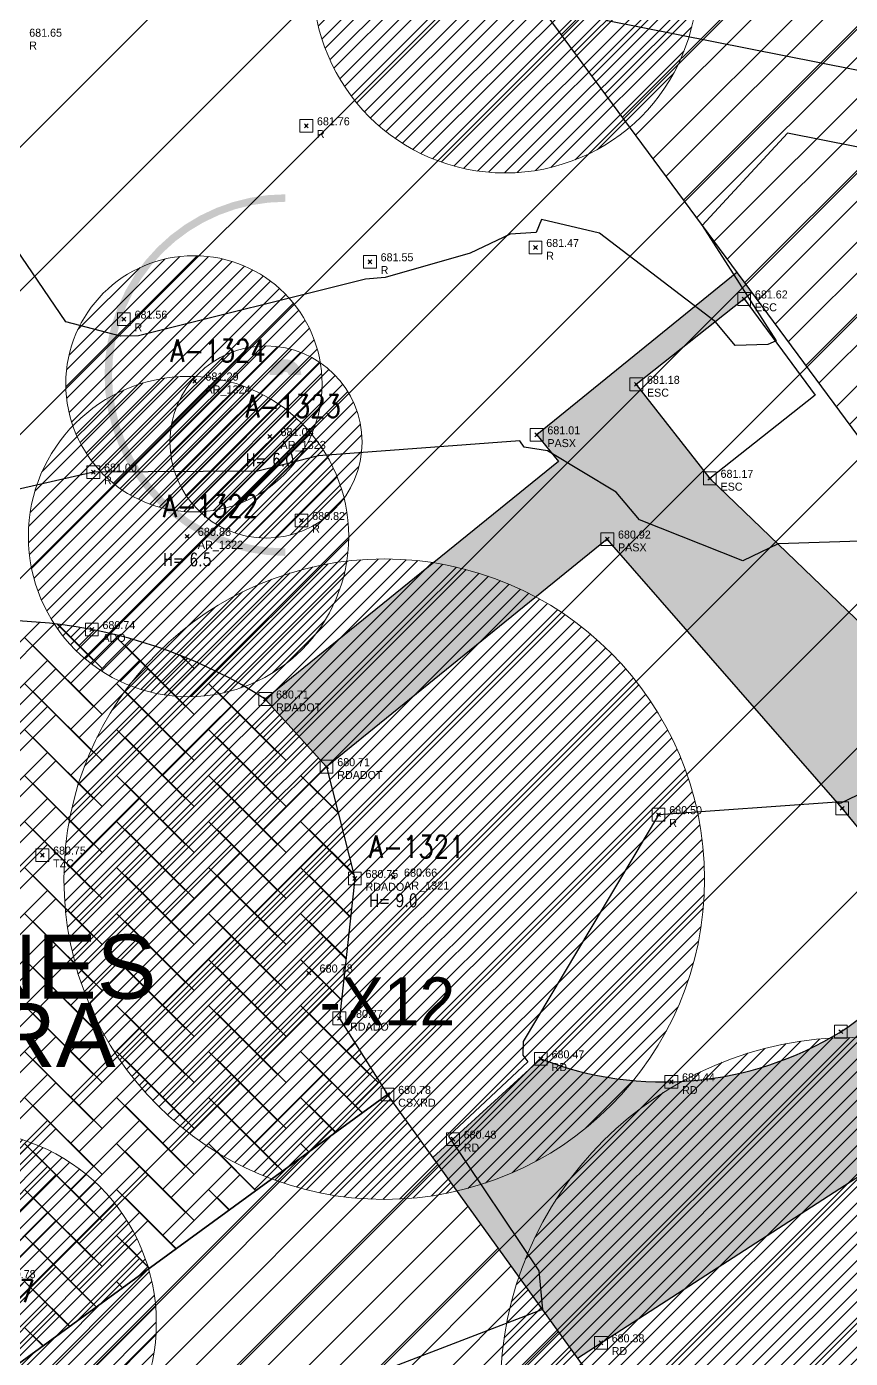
# Model space of a CAD drawing. Extents: x 350769 to 354978, y 6304672 to 6307963.
# Drawn here: x 352309.72 to 352322.57, y 6305904.6 to 6305925.39 of the extents above; entities that cross this region are included whole.
import ezdxf

# ---------------------------------------------------------------- set-up
doc = ezdxf.new("R2010")
doc.units = 0
doc.header["$PDMODE"] = 35
doc.header["$PDSIZE"] = 0.03
doc.linetypes.add('CONTINUOS', pattern=[0])
doc.layers.get('0').update_dxf_attribs({"linetype": 'CONTINUOUS'})
for name, color, linetype in [('03_Pav ext_Vereda HC', 42, 'CONTINUOUS'), ('03_S2_Pav ext_Borde vereda', 7, 'CONTINUOUS'), ('1-ADODRETO', 8, 'CONTINUOUS'), ('1-ARBOL H1', 7, 'CONTINUOUS'), ('1-ARBOL H2', 1, 'CONTINUOUS'), ('1-ARBOL H3', 241, 'CONTINUOUS'), ('1-ARBOL NOMBRE', 3, 'CONTINUOUS'), ('1-ARBOL PTO', 7, 'CONTINUOUS'), ('1-CASA', 2, 'CONTINUOUS'), ('1-RADIER', 251, 'CONTINUOUS'), ('1-TEXTOS', 7, 'CONTINUOUS'), ('2-ACHURADO EDIFICACION', 252, 'CONTINUOUS'), ('2-ACHURADO RADIER', 9, 'CONTINUOUS'), ('C-TINN', 5, 'CONTINUOUS'), ('C-TOPO-MINR', 8, 'CONTINUOUS'), ('Paisajismo', 253, 'CONTINUOUS'), ('V-NODE-TEXT DIC 2012', 31, 'CONTINUOUS')]:
    doc.layers.add(name, color=color, linetype=linetype)
doc.layers.add('0_ASD_TOPOGRAFIA_ELEMENTOS', color=9, linetype='CONTINUOS', lineweight=5, true_color=0xbdbdbd)
doc.styles.add('A', font='arial.ttf', dxfattribs={"height": 2})
doc.styles.add('ROMANS', font='romans.shx', dxfattribs={"width": 0.65})
pattern_1 = [(45, (0, 0), (-0.561266007566822, 0.5612660075668221), [])]
pattern_2 = [(0, (0, 0), (0.15875, 0.3175), [0, -0.3175])]
pattern_3 = [(45, (38000, -3000), (-0.561266007566822, 0.5612660075668221), [])]

# ---------------------------------------------------------------- blocks, each defined once
blk = doc.blocks.new('A$C27410629')
at = {"true_color": 0x136734, "transparency": 33554559}
h = blk.add_hatch(dxfattribs=at)
h.set_pattern_fill('ANSI31', color=116, scale=0.5)
h.set_pattern_definition([(45, (-8759.562515186517, -519.1035735587502), (-1.122532015133644, 1.122532015133644), [])])
h.paths.add_polyline_path([(137.5068959888558, 1252.464406617455, 0.1176268807227723), (109.8147584422568, 1254.193915082658, 0.0669245107500281), (94.44469839795602, 1249.334472017372, 0.3153492887079504), (64.30173641118381, 1196.270282113329, 0.0226826871159959), (65.7292635223912, 1185.310127003227), (112.3603922077091, 1218.953454515778), (153.4782689701005, 1161.962272479494), (172.1053089193083, 1139.480769404351), (187.9579650288579, 1141.807885415954), (193.565073162812, 1120.465553675225), (224.197974734232, 1050.129297271156), (250.6203797236194, 989.4787086543838), (268.1526288855184, 972.7353945672494, 7.2547007156e-06), (291.4898137452492, 983.2987389690225), (238.1945199318034, 1105.633967029937), (205.2934048173047, 1181.112163638985), (177.0531538182076, 1197.651557407602)])
at = {"true_color": 0xf8d731, "transparency": 33554559}
h = blk.add_hatch(dxfattribs=at)
h.set_pattern_fill('ANSI31', color=40, scale=0.5)
h.set_pattern_definition([(45, (-8562.389606185756, -452.7772535526492), (-1.122532015133644, 1.122532015133644), [])])
h.paths.add_polyline_path([(112.3603922079938, 1218.953454516186), (65.72926352267586, 1185.310127003635, 0.0411311629792945), (70.93430501728926, 1165.446933868518, 0.0140346239134982), (80.53034666708209, 1140.452970316797), (85.58360470618118, 1125.976145258928), (117.4026874122528, 1137.08554251631), (153.4782689703861, 1161.962272479902)], flags=17)
blk = doc.blocks.new('1.0 - LO RECABARREN LOTEO PARQUE - VEGETACION EXISTENTE ETAPA MUNICIPAL__2024')
at = {"layer": 'Paisajismo', "ltscale": 0.5, "elevation": -12.05999999999995}
blk.add_lwpolyline([(352313.7563848453, 6305917.189069577, 0.116952, 0.116952, -0.9999999999999999), (352313.7563848453, 6305922.718393502, 0, 0, 0)], format="xyseb", dxfattribs=at)
at = {"layer": 'Paisajismo', "elevation": -12.05999999999995}
blk.add_lwpolyline([(352313.6081481739, 6305919.95373154, 0.197649, 0.197649, -0.9999999999999999), (352313.9046215167, 6305919.95373154, 0, 0, 0)], format="xyseb", dxfattribs=at)
blk = doc.blocks.new('TOPOGRAFIA')
at = {"layer": '0_ASD_TOPOGRAFIA_ELEMENTOS', "true_color": 0xf26507}
h = blk.add_hatch(dxfattribs=at)
h.set_pattern_fill('ANSI31', color=30, scale=0.1)
h.set_pattern_definition([(45, (384014.4117596435, 6301186.357725322), (-0.2245064030267289, 0.2245064030267289), [])])
edge = h.paths.add_edge_path()
edge.add_arc((390317.1859769844, 6302926.109901636), 3, 0, 360)
h = blk.add_hatch(dxfattribs=at)
h.set_pattern_fill('ANSI31', color=30, scale=0.1)
h.set_pattern_definition([(45, (384009.5541062618, 6301180.065427944), (-0.2245064030267289, 0.2245064030267289), [])])
edge = h.paths.add_edge_path()
edge.add_arc((390312.3283236028, 6302919.817604258), 2, 0, 360)
h = blk.add_hatch(dxfattribs=at)
h.set_pattern_fill('ANSI31', color=30, scale=0.1)
h.set_pattern_definition([(45, (384010.6794155777, 6301179.156129504), (-0.2245064030267289, 0.2245064030267289), [])])
edge = h.paths.add_edge_path()
edge.add_arc((390313.4536329186, 6302918.908305817), 1.5, 0, 360)
h = blk.add_hatch(dxfattribs=at)
h.set_pattern_fill('ANSI31', color=30, scale=0.1)
h.set_pattern_definition([(45, (384009.4703037943, 6301177.680282954), (-0.2245064030267289, 0.2245064030267289), [])])
edge = h.paths.add_edge_path()
edge.add_arc((390312.2445211351, 6302917.432459268), 2.5, 0, 360)
h = blk.add_hatch(dxfattribs=at)
h.set_pattern_fill('ANSI31', color=30, scale=0.1)
h.set_pattern_definition([(45, (384012.5251815986, 6301172.330617162), (-0.2245064030267289, 0.2245064030267289), [])])
edge = h.paths.add_edge_path()
edge.add_arc((390315.2993989395, 6302912.082793476), 5, 0, 360)
h = blk.add_hatch(dxfattribs=at)
h.set_pattern_fill('ANSI31', color=30, scale=0.1)
h.set_pattern_definition([(45, (384019.8367965573, 6301164.360329739), (-0.2245064030267289, 0.2245064030267289), [])])
edge = h.paths.add_edge_path()
edge.add_arc((390322.6110138982, 6302904.112506052), 5.5, 0, 360)
h = blk.add_hatch(dxfattribs=at)
h.set_pattern_fill('ANSI31', color=30, scale=0.1)
h.set_pattern_definition([(45, (384005.9674051053, 6301165.403353766), (-0.2245064030267289, 0.2245064030267289), [])])
edge = h.paths.add_edge_path()
edge.add_arc((390308.7416224462, 6302905.15553008), 3, 0, 360)
at = {"layer": '1-ADODRETO', "lineweight": 0, "true_color": 0xbdbdbd}
h = blk.add_hatch(dxfattribs=at)
h.set_pattern_fill('AR-HBONE', color=9, scale=0.005)
h.set_pattern_definition([(45, (38000, -3000), (1e-16, 0.7184204896855323), [1.524, -0.508]), (135, (38000.35921000003, -2999.640789999627), (1e-16, 0.7184204896855323), [1.524, -0.508])])
h.paths.add_polyline_path([(390305.5479999999, 6302923.122), (390306.7120000001, 6302926.731000001), (390312.287, 6302931.529), (390316.83, 6302935.414), (390314.4920000001, 6302938.726), (390311.078, 6302936.277000001), (390310.31, 6302936.241), (390305.1770000001, 6302937.422999999), (390304.021, 6302931.088), (390303.586, 6302930.459), (390300.559, 6302928.546), (390296.564, 6302929.199), (390293.083, 6302926.371), (390291.1770000001, 6302923.966), (390290.524, 6302922.191000001), (390290.787, 6302920.819), (390290.091, 6302918.834), (390287.219, 6302916.195), (390287.1920000001, 6302915.313999999), (390286.2574377295, 6302914.471862656), (390284.959, 6302914.457), (390282.688, 6302912.919), (390280.732, 6302910.861), (390283.526, 6302907.506), (390287.979, 6302909.989), (390294.5900000001, 6302912.863), (390298.669, 6302914.739), (390299.755, 6302912.539), (390298.4860000001, 6302907.539), (390298.903, 6302906.948), (390298.24, 6302905.542), (390294.055, 6302902.687000001), (390288.5070000001, 6302898.905), (390287.968, 6302899.407000001), (390286.9960000001, 6302898.637999999), (390289.274, 6302895.499), (390290.243, 6302896.75), (390289.907, 6302897.204), (390295.281, 6302900.801), (390299.9810000001, 6302904.015), (390300.5629999998, 6302903.982999999, 0.217748086429262), (390301.988, 6302895.913, 0.2961441591026724), (390310.630999931, 6302892.191999988), (390315.229, 6302893.04), (390314.811, 6302895.261), (390310.06, 6302894.301, -0.2524837158510214), (390303.8392773605, 6302897.048070768, -0.2133994241708568), (390302.654, 6302901.876), (390304.6170000008, 6302900.889), (390315.35, 6302908.722), (390314.599, 6302909.909), (390314.8400000001, 6302912.092999999), (390314.399, 6302913.839), (390313.443, 6302914.895, 0.2245347298123768), (390306.8893703938, 6302915.745991698), (390303.36, 6302914.616), (390302.274, 6302916.816000001)])
at = {"layer": '2-ACHURADO EDIFICACION', "lineweight": 0, "true_color": 0xbdbdbd}
h = blk.add_hatch(dxfattribs=at)
h.set_pattern_fill('ANSI31', color=9, scale=0.25)
h.set_pattern_definition(pattern_3)
h.paths.add_polyline_path([(390327.6270000001, 6302951.749), (390327.2994358053, 6302951.517488061), (390319.3550000001, 6302962.757999999), (390318.8266655438, 6302962.361017291), (390313.848, 6302968.987000001), (390308.922, 6302965.432999999), (390311.318, 6302962.155), (390305.083, 6302957.373), (390303.711, 6302959.217), (390298.4, 6302955.382999999), (390293.82, 6302952.065), (390295.735, 6302949.36), (390288.406, 6302944.101), (390293.0570000001, 6302937.645), (390301.664, 6302943.75, 0.455625162279396), (390304.853, 6302944.772000001, 0.2076474804618814), (390304.846128978, 6302946.552609009), (390305.152, 6302946.822000001), (390311.019, 6302951.207), (390315.831, 6302944.557999999), (390325.324, 6302931.036), (390317.821, 6302925.589), (390326.706, 6302913.574, 0.2996396774800834), (390327.8739999999, 6302913.496), (390329.906, 6302915.051, 0.2469041141044179), (390330.1009999998, 6302915.919), (390328.7638008676, 6302917.735068206), (390330.771, 6302919.213), (390332.0220000001, 6302917.514), (390332.542, 6302917.24, 0.1964593871867426), (390333.1906864678, 6302917.423841837), (390334.68, 6302918.512), (390334.783, 6302918.629, 0.3535939934268906), (390334.8263871195, 6302919.675467933), (390331.641, 6302924.087), (390338.743, 6302929.22), (390342.045, 6302931.639), (390340.944, 6302933.087), (390336.263, 6302939.53)])
h = blk.add_hatch(dxfattribs=at)
h.set_pattern_fill('ANSI31', color=9, scale=0.25)
h.set_pattern_definition(pattern_3)
h.paths.add_polyline_path([(390304.6170000001, 6302900.889), (390308.5, 6302895.56), (390312.913, 6302898.737000001), (390319.24, 6302903.322000001), (390315.35, 6302908.722)])
at = {"layer": '2-ACHURADO RADIER', "lineweight": 0, "true_color": 0xbdbdbd}
h = blk.add_hatch(color=9, dxfattribs=at)
h.dxf.hatch_style = 1
h.paths.add_polyline_path([(390320.382, 6302918.341), (390319.233, 6302919.809), (390321.0388334107, 6302921.23759106), (390320.8038313593, 6302921.555379428), (390317.679, 6302919.021), (390318.0167715891, 6302918.604535424), (390313.443, 6302914.895), (390314.399, 6302913.839), (390318.781, 6302917.393), (390322.4479999864, 6302913.189000016), (390323.648, 6302911.731000001, -0.2427869737238228), (390322.4259999999, 6302909.701, -0.2353350999774258), (390317.744, 6302909.277000001), (390316.0599085815, 6302907.736522792), (390318.3151423644, 6302904.60586407), (390325.622, 6302909.329), (390329.4539999999, 6302911.15), (390334.314, 6302914.574), (390332.0219999887, 6302917.514000015), (390330.771, 6302919.213), (390328.7638008676, 6302917.735068206), (390330.1009999998, 6302915.919, -0.2469041141044184), (390329.906, 6302915.051), (390328.6341892309, 6302914.077739298), (390329.119, 6302913.308999999, -0.1958874350961342), (390326.3720000001, 6302912.586), (390324.3919998213, 6302914.481000172)])
at = {"layer": '0_ASD_TOPOGRAFIA_ELEMENTOS', "color": 30, "true_color": 0xf26507}
for centre, radius in [((390317.1859769844, 6302926.109901636), 3), ((390312.3283236028, 6302919.817604258), 2), ((390313.4536329186, 6302918.908305817), 1.5), ((390312.2445211351, 6302917.432459268), 2.5), ((390315.2993989395, 6302912.082793476), 5), ((390322.6110138982, 6302904.112506052, 680), 5.5), ((390308.7416224462, 6302905.15553008), 3)]:
    blk.add_circle(centre, radius, dxfattribs=at)
at = {"layer": '1-ADODRETO', "color": 9, "lineweight": 0, "true_color": 0xbdbdbd, "flags": 128}
blk.add_lwpolyline([(390313.443, 6302914.895, 0.2230857227465791), (390306.93, 6302915.759)], format="xyb", dxfattribs=at)
for points in [[(390313.443, 6302914.895), (390314.399, 6302913.839)], [(390314.399, 6302913.839), (390314.8400000001, 6302912.092999999)], [(390314.8400000001, 6302912.092999999), (390314.599, 6302909.909)], [(390314.599, 6302909.909), (390315.35, 6302908.722)], [(390304.6170000001, 6302900.889), (390315.35, 6302908.722)]]:
    blk.add_lwpolyline(points, dxfattribs=at)
at = {"layer": '1-ARBOL H1', "color": 9, "lineweight": 0, "true_color": 0xbdbdbd}
for p in [(390313.5120000001, 6302918.994), (390312.222, 6302917.435), (390315.44, 6302912.114)]:
    blk.add_point(p, dxfattribs=at)
at = {"layer": '1-ARBOL PTO', "color": 9, "lineweight": 0, "true_color": 0xbdbdbd}
for p in [(390312.3400000001, 6302919.86), (390313.5120000001, 6302918.994), (390312.222, 6302917.435), (390315.44, 6302912.114)]:
    blk.add_point(p, dxfattribs=at)
at = {"layer": '1-CASA', "color": 9, "lineweight": 0, "true_color": 0xbdbdbd, "flags": 128}
blk.add_lwpolyline([(390315.831, 6302944.557999999), (390325.324, 6302931.036), (390317.821, 6302925.589), (390326.706, 6302913.574, 0.2996396775460872), (390327.874, 6302913.496), (390329.906, 6302915.051, 0.2469041139969247), (390330.101, 6302915.919), (390328.7638008673, 6302917.735068206), (390330.771, 6302919.213), (390332.0220000001, 6302917.514), (390332.542, 6302917.24, 0.1793018598486611), (390333.143, 6302917.389), (390334.68, 6302918.512), (390334.783, 6302918.629, 0.3463364234898283), (390334.839, 6302919.658), (390331.641, 6302924.087), (390338.743, 6302929.22)], format="xyb", dxfattribs=at)
blk.add_lwpolyline([(390304.6170000001, 6302900.889), (390308.5, 6302895.56), (390312.913, 6302898.737000001), (390319.24, 6302903.322000001), (390315.35, 6302908.722), (390304.6170000001, 6302900.889)], dxfattribs=at)
at = {"layer": '1-RADIER', "color": 9, "lineweight": 0, "true_color": 0xbdbdbd, "flags": 128}
for points in [[(390320.8038313595, 6302921.555379428), (390317.679, 6302919.021)], [(390321.0388334105, 6302921.23759106), (390319.233, 6302919.809)], [(390320.918, 6302921.142), (390322.0269843103, 6302919.642343671), (390320.382, 6302918.341)], [(390319.233, 6302919.809), (390320.382, 6302918.341)], [(390317.679, 6302919.021), (390318.0167715891, 6302918.604535424)], [(390318.0167715892, 6302918.604535424), (390313.4430000001, 6302914.895)], [(390320.382, 6302918.341), (390324.392, 6302914.481)], [(390318.781, 6302917.393), (390314.399, 6302913.839)], [(390322.448, 6302913.189), (390318.781, 6302917.393)], [(390317.744, 6302909.277000001), (390316.0599085813, 6302907.736522792)], [(390318.3151423644, 6302904.60586407), (390325.622, 6302909.329)]]:
    blk.add_lwpolyline(points, dxfattribs=at)
blk.add_lwpolyline([(390317.744, 6302909.277000001, 0.2353350999845087), (390322.4260000001, 6302909.701, 0.2427869737093247), (390323.648, 6302911.731000001), (390322.448, 6302913.188999999)], format="xyb", dxfattribs=at)
at = {"layer": 'C-TINN', "color": 9, "linetype": 'Continuous', "lineweight": 0, "true_color": 0xbdbdbd}
for points, elevation in [([(390313.982, 6302923.746), (390313.982, 6302923.946), (390314.182, 6302923.946), (390314.182, 6302923.746), (390313.982, 6302923.746)], 681.757), ([(390317.5610000001, 6302921.846000001), (390317.5610000001, 6302922.046), (390317.761, 6302922.046), (390317.761, 6302921.846000001), (390317.5610000001, 6302921.846000001)], 681.468), ([(390314.976, 6302921.623000001), (390314.976, 6302921.823), (390315.176, 6302921.823), (390315.176, 6302921.623000001), (390314.976, 6302921.623000001)], 681.549), ([(390320.8180000001, 6302921.042), (390320.8180000001, 6302921.242), (390321.018, 6302921.242), (390321.018, 6302921.042), (390320.8180000001, 6302921.042)], 681.616), ([(390311.135, 6302920.727), (390311.135, 6302920.926999999), (390311.335, 6302920.926999999), (390311.335, 6302920.727), (390311.135, 6302920.727)], 681.562), ([(390319.1330000001, 6302919.709000001), (390319.1330000001, 6302919.909), (390319.333, 6302919.909), (390319.333, 6302919.709000001), (390319.1330000001, 6302919.709000001)], 681.18), ([(390317.5790000001, 6302918.921), (390317.5790000001, 6302919.120999999), (390317.779, 6302919.120999999), (390317.779, 6302918.921), (390317.5790000001, 6302918.921)], 681.014), ([(390310.6590000001, 6302918.339000001), (390310.6590000001, 6302918.539), (390310.859, 6302918.539), (390310.859, 6302918.339000001), (390310.6590000001, 6302918.339000001)], 681), ([(390320.282, 6302918.241), (390320.282, 6302918.441), (390320.482, 6302918.441), (390320.482, 6302918.241), (390320.282, 6302918.241)], 681.17), ([(390313.908, 6302917.583000001), (390313.908, 6302917.783), (390314.108, 6302917.783), (390314.108, 6302917.583000001), (390313.908, 6302917.583000001)], 680.817), ([(390318.6810000001, 6302917.293000001), (390318.6810000001, 6302917.493), (390318.881, 6302917.493), (390318.881, 6302917.293000001), (390318.6810000001, 6302917.293000001)], 680.922), ([(390310.634, 6302915.880000001), (390310.634, 6302916.08), (390310.834, 6302916.08), (390310.834, 6302915.880000001), (390310.634, 6302915.880000001)], 680.744), ([(390313.3430000001, 6302914.795), (390313.3430000001, 6302914.994999999), (390313.543, 6302914.994999999), (390313.543, 6302914.795), (390313.3430000001, 6302914.795)], 680.713), ([(390314.299, 6302913.739), (390314.299, 6302913.938999999), (390314.499, 6302913.938999999), (390314.499, 6302913.739), (390314.299, 6302913.739)], 680.706), ([(390319.4810000001, 6302912.99), (390319.4810000001, 6302913.189999999), (390319.681, 6302913.189999999), (390319.681, 6302912.99), (390319.4810000001, 6302912.99)], 680.5), ([(390322.348, 6302913.089000001), (390322.348, 6302913.289), (390322.548, 6302913.289), (390322.548, 6302913.089000001), (390322.348, 6302913.089000001)], 680.49), ([(390309.863, 6302912.359), (390309.863, 6302912.558999999), (390310.063, 6302912.558999999), (390310.063, 6302912.359), (390309.863, 6302912.359)], 680.753), ([(390314.7400000001, 6302911.993000001), (390314.7400000001, 6302912.193), (390314.94, 6302912.193), (390314.94, 6302911.993000001), (390314.7400000001, 6302911.993000001)], 680.746), ([(390314.499, 6302909.809), (390314.499, 6302910.009), (390314.699, 6302910.009), (390314.699, 6302909.809), (390314.499, 6302909.809)], 680.767), ([(390322.326, 6302909.601000001), (390322.326, 6302909.801), (390322.526, 6302909.801), (390322.526, 6302909.601000001), (390322.326, 6302909.601000001)], 680.424), ([(390317.6440000001, 6302909.177), (390317.6440000001, 6302909.376999999), (390317.844, 6302909.376999999), (390317.844, 6302909.177), (390317.6440000001, 6302909.177)], 680.474), ([(390319.6810000001, 6302908.818), (390319.6810000001, 6302909.017999999), (390319.881, 6302909.017999999), (390319.881, 6302908.818), (390319.6810000001, 6302908.818)], 680.439), ([(390315.25, 6302908.622), (390315.25, 6302908.822), (390315.45, 6302908.822), (390315.45, 6302908.622), (390315.25, 6302908.622)], 680.781), ([(390316.272, 6302907.922), (390316.272, 6302908.122), (390316.472, 6302908.122), (390316.472, 6302907.922), (390316.272, 6302907.922)], 680.479), ([(390318.582, 6302904.743000001), (390318.582, 6302904.943), (390318.782, 6302904.943), (390318.782, 6302904.743000001), (390318.582, 6302904.743000001)], 680.385)]:
    blk.add_lwpolyline(points, dxfattribs=dict(at, elevation=elevation))
for p in [(390314.082, 6302923.846, 681.757), (390317.661, 6302921.946, 681.468), (390315.076, 6302921.723, 681.549), (390320.918, 6302921.142, 681.616), (390311.235, 6302920.827, 681.562), (390319.233, 6302919.809, 681.18), (390317.679, 6302919.021, 681.014), (390310.759, 6302918.439, 681), (390320.382, 6302918.341, 681.17), (390314.008, 6302917.683, 680.817), (390318.781, 6302917.393, 680.922), (390310.734, 6302915.98, 680.744), (390313.4430000001, 6302914.895, 680.713), (390314.399, 6302913.839, 680.706), (390322.448, 6302913.189, 680.49), (390319.581, 6302913.09, 680.5), (390309.963, 6302912.459, 680.753), (390314.8400000001, 6302912.093, 680.746), (390314.599, 6302909.909, 680.767), (390322.426, 6302909.701, 680.424), (390317.744, 6302909.277, 680.474), (390319.781, 6302908.918, 680.439), (390315.35, 6302908.722, 680.781), (390316.372, 6302908.022, 680.479), (390318.682, 6302904.843, 680.385)]:
    blk.add_point(p, dxfattribs=at)
at = {"layer": 'C-TOPO-MINR', "color": 9, "linetype": 'Continuous', "lineweight": -3, "true_color": 0xbdbdbd}
for points, elevation in [([(390336.1453960396, 6302924.542762376), (390332.646265226, 6302922.69477996), (390331.4429914652, 6302922.977697013), (390318.7851860465, 6302925.484209302), (390318.2470378549, 6302925.898293375), (390318.2009459459, 6302927.264216216), (390317.3054664032, 6302931.187335968), (390316.5641614907, 6302934.687416149), (390315.9728301887, 6302934.680981132), (390311.078, 6302936.277), (390310.1625360825, 6302935.969907217), (390307.8948888889, 6302936.017), (390304.9127073171, 6302935.942609756), (390304.865269663, 6302935.714685393), (390304.883293578, 6302935.941532111), (390304.29431, 6302935.58112), (390302.2628066915, 6302933.574070632), (390301.5791777778, 6302933.760733333), (390301.2868590604, 6302933.819724833), (390300.2502817338, 6302932.685715171), (390299.1084084508, 6302931.280107395), (390297.401, 6302931.440823944)], 682), ([(390340.8374752475, 6302925.017514852), (390333.6934165029, 6302921.244550753), (390331.2367325747, 6302921.822173068), (390321.593002511, 6302923.731834902), (390320.2604319527, 6302922.2902071), (390321.4183040239, 6302920.487836066), (390321.2887304508, 6302920.431166513), (390320.7785919283, 6302920.413488789), (390320.4696972477, 6302920.787348624), (390318.6566734694, 6302922.168183673), (390317.7516442106, 6302922.381050526), (390317.6713225807, 6302922.181032258), (390317.2647093426, 6302922.156380624), (390316.6397654321, 6302921.857901235), (390315.3144056075, 6302921.475527103), (390315.0045081968, 6302921.452562842), (390311.4657731544, 6302920.565351677), (390311.1824875445, 6302920.56355516), (390310.3292608696, 6302920.785486956), (390308.7759, 6302923.064900001), (390305.9111437126, 6302923.311251498), (390305.6201487603, 6302923.345698347), (390304.8997105264, 6302923.836078947), (390300.2313088235, 6302926.255014705)], 681.5), ([(390341.0961416383, 6302923.149558021), (390335.4099090909, 6302920.147818182), (390334.74056778, 6302919.794321545), (390331.0304736842, 6302920.666649124), (390325.6576603892, 6302921.73057941), (390322.8891301775, 6302918.735473373), (390323.5747868853, 6302917.668163935), (390322.8867065318, 6302917.367229071), (390321.4454945398, 6302917.317287051), (390320.8985, 6302917.053), (390319.2845403226, 6302917.691161291), (390318.9176511629, 6302918.123418605), (390317.8466956522, 6302918.773260869), (390317.4819767442, 6302918.829093023), (390317.4181167513, 6302918.925913705), (390314.275, 6302918.693), (390313.3268469799, 6302918.455284564), (390310.759, 6302918.439), (390307.292922078, 6302917.646194805), (390304.9242519685, 6302916.71448819), (390303.9425839637, 6302916.880835099), (390302.2682451839, 6302917.453576182), (390298.9616698114, 6302917.052594339), (390295.3328858696, 6302917.74788587)], 681), ([(390322.9464615385, 6302913.520282052), (390322.4176176471, 6302913.264764706), (390322.3631157407, 6302913.286314815), (390319.581, 6302913.09), (390317.4664117648, 6302909.546176471), (390317.4649215017, 6302909.333081911), (390317.5412508144, 6302909.229996743), (390316.3009337748, 6302908.070675497), (390317.7143737374, 6302905.969477273), (390317.768340708, 6302905.364920354), (390314.1951989882, 6302903.990490725)], 680.5)]:
    blk.add_lwpolyline(points, dxfattribs=dict(at, elevation=elevation))
at = {"layer": 'V-NODE-TEXT DIC 2012', "color": 9, "lineweight": 0, "true_color": 0xbdbdbd}
for p in [(390314.082, 6302923.846), (390317.661, 6302921.946), (390315.076, 6302921.723), (390320.918, 6302921.142), (390311.235, 6302920.827), (390312.3400000001, 6302919.86), (390319.233, 6302919.809), (390313.512, 6302918.994), (390317.679, 6302919.021), (390310.759, 6302918.439), (390320.382, 6302918.341), (390314.008, 6302917.683), (390312.222, 6302917.435), (390318.781, 6302917.393), (390310.734, 6302915.98), (390313.4430000001, 6302914.895), (390314.399, 6302913.839), (390322.448, 6302913.189), (390319.581, 6302913.09), (390309.963, 6302912.459), (390314.8400000001, 6302912.093), (390315.44, 6302912.114), (390314.122, 6302910.617), (390314.599, 6302909.909), (390322.426, 6302909.701), (390317.744, 6302909.277), (390319.781, 6302908.918), (390315.35, 6302908.722), (390316.372, 6302908.022), (390318.682, 6302904.843)]:
    blk.add_point(p, dxfattribs=at)
at = {"layer": '1-ARBOL H2', "color": 9, "lineweight": 0, "true_color": 0xbdbdbd, "style": 'ROMANS', "width": 0.8}
for p in [(390313.1350668354, 6302918.532000005), (390311.8450668354, 6302916.973000006), (390315.0630668354, 6302911.652000004)]:
    blk.add_text('H=', height=0.2, dxfattribs=at).set_placement(p)
at = {"layer": '1-ARBOL H3', "color": 9, "lineweight": 0, "true_color": 0xbdbdbd, "style": 'ROMANS', "width": 0.8}
for s, p in [('6.0', (390313.5481939024, 6302918.532000005)), ('6.5', (390312.2581939024, 6302916.973000006)), ('9.0', (390315.4761939024, 6302911.652000004))]:
    blk.add_text(s, height=0.2, dxfattribs=at).set_placement(p)
at = {"layer": '1-ARBOL NOMBRE', "color": 9, "lineweight": 0, "true_color": 0xbdbdbd, "style": 'ROMANS', "width": 0.8}
for s, p in [('A-1324', (390311.9630668353, 6302920.160000003)), ('A-1323', (390313.1350668354, 6302919.294000003)), ('A-1322', (390311.8450668354, 6302917.735000003)), ('A-1321', (390315.0630668354, 6302912.414000002)), ('A-1327', (390308.3570668354, 6302905.478000003))]:
    blk.add_text(s, height=0.35, dxfattribs=at).set_placement(p)
at = {"layer": '1-TEXTOS', "color": 9, "lineweight": 0, "true_color": 0xbdbdbd, "style": 'A'}
for s, p in [('ADOQUINES ', (390303.3605732586, 6302910.216492509)), ('DE PIEDRA', (390303.5755377023, 6302909.150680454))]:
    blk.add_text(s, height=1, dxfattribs=at).set_placement(p)
at = {"layer": 'V-NODE-TEXT DIC 2012', "color": 9, "lineweight": 0, "true_color": 0xbdbdbd}
for s, height, p in [('681.65', 0.125, (390309.7577893219, 6302925.237210678)), ('R', 0.125, (390309.7577893219, 6302925.037210679)), ('681.76', 0.125, (390314.2487893219, 6302923.854210678)), ('R', 0.125, (390314.2487893219, 6302923.654210678)), ('681.47', 0.125, (390317.8277893219, 6302921.954210678)), ('681.55', 0.125, (390315.2427893219, 6302921.731210678)), ('R', 0.125, (390317.8277893219, 6302921.754210679)), ('R', 0.125, (390315.2427893219, 6302921.531210679)), ('681.62', 0.125, (390321.0847893219, 6302921.150210678)), ('ESC', 0.125, (390321.0847893219, 6302920.950210678)), ('681.56', 0.125, (390311.4017893219, 6302920.835210677)), ('R', 0.125, (390311.4017893219, 6302920.635210678)), ('681.29', 0.127, (390312.5067893219, 6302919.867210678)), ('AR_1324', 0.127, (390312.5067893219, 6302919.665210678)), ('681.18', 0.125, (390319.3997893219, 6302919.817210678)), ('ESC', 0.125, (390319.3997893219, 6302919.617210679)), ('681.01', 0.125, (390317.8457893219, 6302919.029210677)), ('681.05', 0.127, (390313.6787893219, 6302919.001210677)), ('PASX', 0.125, (390317.8457893219, 6302918.829210678)), ('AR_1323', 0.127, (390313.6787893219, 6302918.799210678)), ('681.00', 0.125, (390310.9257893219, 6302918.447210678)), ('R', 0.125, (390310.9257893219, 6302918.247210679)), ('681.17', 0.125, (390320.5487893219, 6302918.349210678)), ('ESC', 0.125, (390320.5487893219, 6302918.149210678)), ('680.82', 0.125, (390314.1747893219, 6302917.691210678)), ('680.88', 0.127, (390312.3887893219, 6302917.442210677)), ('R', 0.125, (390314.1747893219, 6302917.491210679)), ('680.92', 0.125, (390318.9477893219, 6302917.401210678)), ('AR_1322', 0.127, (390312.3887893219, 6302917.240210677)), ('PASX', 0.125, (390318.9477893219, 6302917.201210679)), ('680.74', 0.125, (390310.9007893219, 6302915.988210678)), ('ADO', 0.125, (390310.9007893219, 6302915.788210679)), ('680.71', 0.125, (390313.6097893219, 6302914.903210677)), ('RDADOT', 0.125, (390313.6097893219, 6302914.703210678)), ('680.71', 0.125, (390314.5657893219, 6302913.847210677)), ('RDADOT', 0.125, (390314.5657893219, 6302913.647210678)), ('680.50', 0.125, (390319.7477893219, 6302913.098210678)), ('R', 0.125, (390319.7477893219, 6302912.898210678)), ('680.75', 0.125, (390310.1297893219, 6302912.467210677)), ('TZC', 0.125, (390310.1297893219, 6302912.267210678)), ('680.75', 0.125, (390315.0067893219, 6302912.101210678)), ('680.66', 0.127, (390315.6067893219, 6302912.121210678)), ('RDADO', 0.125, (390315.0067893219, 6302911.901210679)), ('AR_1321', 0.127, (390315.6067893219, 6302911.919210678)), ('680.78', 0.127, (390314.2887893219, 6302910.624210677)), ('-X12', 0.75, (390314.2887893219, 6302909.799210678)), ('680.77', 0.125, (390314.7657893219, 6302909.917210678)), ('RDADO', 0.125, (390314.7657893219, 6302909.717210678)), ('680.47', 0.125, (390317.9107893219, 6302909.285210677)), ('RD', 0.125, (390317.9107893219, 6302909.085210678)), ('680.44', 0.125, (390319.9477893219, 6302908.926210677)), ('680.78', 0.125, (390315.5167893219, 6302908.730210678)), ('RD', 0.125, (390319.9477893219, 6302908.726210678)), ('CSXRD', 0.125, (390315.5167893219, 6302908.530210678)), ('680.48', 0.125, (390316.5387893219, 6302908.030210678)), ('RD', 0.125, (390316.5387893219, 6302907.830210678)), ('680.78', 0.125, (390309.3457893219, 6302905.853210677)), ('680.38', 0.125, (390318.8487893219, 6302904.851210678)), ('RD', 0.125, (390318.8487893219, 6302904.651210679))]:
    blk.add_text(s, height=height, dxfattribs=at).set_placement(p)

msp = doc.modelspace()

# ---------------------------------------------------------------- hatches: boundary and pattern name
at = {"layer": '03_Pav ext_Vereda HC'}
h = msp.add_hatch(dxfattribs=at)
h.set_pattern_fill('DOTS', color=256, scale=0.2, style=0)
h.set_pattern_definition(pattern_2)
h.paths.add_polyline_path([(352533.7781987465, 6305988.647630177, 0.0012344985873451), (352535.6751261651, 6305989.286498093), (352535.0273047539, 6305991.17866681, -0.0012368732376554), (352533.135689451, 6305990.541615871, -0.0205300987090724), (352503.8853697219, 6305981.940228953), (352503.2840382412, 6305984.518491437), (352499.4039184833, 6305983.544208242), (352499.9993888386, 6305980.991075858, -0.0088871029066398), (352487.1047705442, 6305978.156272031, -0.0145554952433639), (352464.6282001356, 6305974.170378275, -0.0089901834447136), (352459.9926205119, 6305973.570179023), (352460.1984365284, 6305971.58073849, 0.0090193317601268), (352464.9206284034, 6305972.191872346, 0.0145516934643665), (352487.5052945014, 6305976.196778146, 0.0321135926008381)])
h.paths.add_polyline_path([(352453.0159213873, 6305972.983824089, -0.0068005053920136), (352449.4833227422, 6305972.830716716, -0.0090666416786755), (352444.7696182578, 6305972.776126778), (352444.5771080579, 6305970.777466943, 0.0163831034820658), (352453.2219476648, 6305970.992351152)])
h.paths.add_polyline_path([(352389.6460369565, 6305991.879874823, -0.0175332208634532), (352376.9513572305, 6305998.31509122), (352352.1532079588, 6306011.99899601, 0.0444036337484985), (352342.053580769, 6306016.089608755, 0.1133237876608219), (352314.4714570943, 6306018.047333277), (352314.9360717349, 6306016.097052595, -0.1572406347358349), (352351.2139975071, 6306010.232972499), (352375.9850852466, 6305996.564000573, 0.0175063699942604), (352388.7848668274, 6305990.074641938, -0.0115901603268221), (352405.9871731158, 6305981.141781882, 0.0867620637740209), (352437.5751283567, 6305971.093253941), (352437.7670282808, 6305973.085577833, -0.0864982168626583), (352406.9311932966, 6305982.905094895, 0.0115902421848068)])
h.paths.add_polyline_path([(352298.9308368329, 6306011.291528256, -0.0407699137093401), (352308.0869286793, 6306014.635858133), (352307.6251471448, 6306016.57596012, 0.043034433953701), (352297.5531387314, 6306012.854879401, 0.2722251189562815), (352266.1428912832, 6305966.550484804), (352264.4334961653, 6305966.567898809, 0.0153159578732751), (352263.8567137016, 6305962.573567073), (352266.0299973136, 6305962.551427328, 0.0215469833585937), (352266.2729303729, 6305957.80291892, 0.0632834604165821), (352273.0108519612, 6305926.495241333, 0.0077036086267224), (352278.1261176606, 6305912.650623268), (352279.9891282905, 6305913.378097652, -0.0076770463793275), (352274.9122720579, 6305927.117035691, -0.0633905228513815), (352268.2648698925, 6305957.982510693, -0.3183358391945924)])
h = msp.add_hatch(dxfattribs=at)
h.set_pattern_fill('DOTS', color=256, scale=0.2)
h.set_pattern_definition(pattern_2)
h.paths.add_polyline_path([(352308.8709641563, 6305801.474383838), (352306.8887746775, 6305801.206663442, -0.0023123922515565), (352307.3724514894, 6305797.052479996, -0.001501694242949), (352307.6659697033, 6305794.352379392), (352309.6563880978, 6305794.548428529, 0.0015095089167713), (352309.360080003, 6305797.274590085, 0.0023274941984014)])
h.paths.add_polyline_path([(352289.5467381984, 6305887.6883738), (352284.4934801523, 6305902.165198877, -0.0022358540848108), (352282.8709058415, 6305906.110564322), (352281.0077352589, 6305905.383027479, 0.0022191146182512), (352282.6245770475, 6305901.450597731), (352287.6654299749, 6305887.009311456, -0.0280116381996889), (352295.1889280496, 6305862.773642969), (352295.5420393754, 6305861.293894651), (352297.4771473549, 6305861.801156754), (352297.1318183496, 6305863.24829248, 0.0280002000193131)])
h.paths.add_polyline_path([(352300.4605238149, 6305849.299019394), (352299.1023297425, 6305854.990667459), (352297.1672217633, 6305854.483405355), (352298.5135927869, 6305848.841302959, -0.0228874481364729), (352305.9932355929, 6305808.149702447), (352307.9753026139, 6305808.416958992, 0.0228933308531594)])
h.paths.add_polyline_path([(352310.3380922635, 6305787.581625375), (352308.3476541904, 6305787.38557384, -0.0083788309871553), (352309.4534412992, 6305772.272809466), (352310.4772600283, 6305754.101036287), (352309.8799348922, 6305754.067382297), (352310.1032369318, 6305750.073619771), (352310.7022868952, 6305750.107370939), (352312.1182583503, 6305724.975273479), (352314.1054017509, 6305725.087231438), (352312.6901566711, 6305750.378627263), (352311.4502745105, 6305772.38531336, 0.0083880618915748)])
at = {"layer": '0_ASD_TOPOGRAFIA_ELEMENTOS'}
h = msp.add_hatch(dxfattribs=at)
h.set_pattern_fill('ANSI31', color=256, scale=0.1)
h.set_pattern_definition([(45, (346014.4117596435, 6304186.357725322), (-0.2245064030267289, 0.2245064030267289), [])])
edge = h.paths.add_edge_path()
edge.add_arc((352317.1859769844, 6305926.109901636), 3, 0, 360)
h = msp.add_hatch(dxfattribs=at)
h.set_pattern_fill('ANSI31', color=256, scale=0.1)
h.set_pattern_definition([(45, (346009.554106262, 6304180.065427944), (-0.2245064030267289, 0.2245064030267289), [])])
edge = h.paths.add_edge_path()
edge.add_arc((352312.3283236028, 6305919.817604258), 2, 0, 360)
h = msp.add_hatch(dxfattribs=at)
h.set_pattern_fill('ANSI31', color=256, scale=0.1)
h.set_pattern_definition([(45, (346010.6794155778, 6304179.156129504), (-0.2245064030267289, 0.2245064030267289), [])])
edge = h.paths.add_edge_path()
edge.add_arc((352313.4536329187, 6305918.908305817), 1.5, 0, 360)
h = msp.add_hatch(dxfattribs=at)
h.set_pattern_fill('ANSI31', color=256, scale=0.1)
h.set_pattern_definition([(45, (346009.4703037943, 6304177.680282954), (-0.2245064030267289, 0.2245064030267289), [])])
edge = h.paths.add_edge_path()
edge.add_arc((352312.2445211352, 6305917.432459268), 2.5, 0, 360)
h = msp.add_hatch(dxfattribs=at)
h.set_pattern_fill('ANSI31', color=256, scale=0.1)
h.set_pattern_definition([(45, (346012.5251815986, 6304172.330617162), (-0.2245064030267289, 0.2245064030267289), [])])
edge = h.paths.add_edge_path()
edge.add_arc((352315.2993989396, 6305912.082793476), 5, 0, 360)
h = msp.add_hatch(dxfattribs=at)
h.set_pattern_fill('ANSI31', color=256, scale=0.1)
h.set_pattern_definition([(45, (346019.8367965574, 6304164.360329739), (-0.2245064030267289, 0.2245064030267289), [])])
edge = h.paths.add_edge_path()
edge.add_arc((352322.6110138983, 6305904.112506052), 5.5, 0, 360)
h = msp.add_hatch(dxfattribs=at)
h.set_pattern_fill('ANSI31', color=256, scale=0.1)
h.set_pattern_definition([(45, (346005.9674051054, 6304165.403353766), (-0.2245064030267289, 0.2245064030267289), [])])
edge = h.paths.add_edge_path()
edge.add_arc((352308.7416224463, 6305905.15553008), 3, 0, 360)
at = {"layer": '1-ADODRETO', "true_color": 0xbdbdbd}
h = msp.add_hatch(dxfattribs=at)
h.set_pattern_fill('AR-HBONE', color=9, scale=0.005)
h.set_pattern_definition([(45, (0, 0), (1e-16, 0.7184204896855323), [1.524, -0.508]), (135, (0.3592100000241771, 0.3592100003734231), (1e-16, 0.7184204896855323), [1.524, -0.508])])
edge = h.paths.add_edge_path()
edge.add_line((352287.7386494604, 6305899.225548803), (352288.8247866725, 6305896.117999401))
edge.add_line((352288.8247866725, 6305896.117999401), (352289.274, 6305895.499))
edge.add_line((352289.274, 6305895.499), (352290.243, 6305896.75))
edge.add_line((352290.243, 6305896.75), (352289.907, 6305897.204))
edge.add_line((352289.907, 6305897.204), (352295.281, 6305900.801))
edge.add_line((352295.281, 6305900.801), (352299.9810000001, 6305904.015))
edge.add_line((352299.9810000001, 6305904.015), (352300.5629999998, 6305903.982999999))
edge.add_arc((352310.1014870601, 6305901.506492138), 9.854736251451747, 165.4454712446303, 214.5826388796265)
edge.add_arc((352309.1752185145, 6305900.708884068), 8.640405891465786, 213.7143721976888, 279.6997631225861)
edge.add_line((352310.630999931, 6305892.191999988), (352315.229, 6305893.04))
edge.add_line((352315.229, 6305893.04), (352314.811, 6305895.261))
edge.add_line((352314.811, 6305895.261), (352310.06, 6305894.301))
edge.add_arc((352309.4962884884, 6305901.441406155), 7.162623173605964, 217.8335485870951, 274.5139504693819, ccw=False)
edge.add_arc((352308.6450466952, 6305900.787367735), 6.089151066169478, 169.7011613421384, 217.885949265539, ccw=False)
edge.add_line((352302.6540000005, 6305901.876), (352304.6170000008, 6305900.889))
edge.add_line((352304.6170000008, 6305900.889), (352315.35, 6305908.722))
edge.add_line((352315.35, 6305908.722), (352314.599, 6305909.909))
edge.add_line((352314.599, 6305909.909), (352314.8400000001, 6305912.092999999))
edge.add_line((352314.8400000001, 6305912.092999999), (352314.399, 6305913.839))
edge.add_line((352314.399, 6305913.839), (352313.443, 6305914.895))
edge.add_arc((352309.2664488475, 6305908.391475517), 7.729127390628453, 57.2914997293405, 107.911529652556)
edge.add_line((352306.8893703938, 6305915.745991698), (352303.36, 6305914.616))
edge.add_line((352303.36, 6305914.616), (352302.274, 6305916.816000001))
edge.add_line((352302.274, 6305916.816000001), (352305.5479999999, 6305923.122))
edge.add_line((352305.5479999999, 6305923.122), (352306.7120000001, 6305926.731000001))
edge.add_line((352306.7120000001, 6305926.731000001), (352312.287, 6305931.529))
edge.add_line((352312.287, 6305931.529), (352316.83, 6305935.414))
edge.add_line((352316.83, 6305935.414), (352314.4920000001, 6305938.726))
edge.add_line((352314.4920000001, 6305938.726), (352311.078, 6305936.277000001))
edge.add_line((352311.078, 6305936.277000001), (352310.31, 6305936.241))
edge.add_line((352310.31, 6305936.241), (352305.1770000001, 6305937.422999999))
edge.add_line((352305.1770000001, 6305937.422999999), (352304.021, 6305931.088))
edge.add_line((352304.021, 6305931.088), (352303.586, 6305930.459))
edge.add_line((352303.586, 6305930.459), (352300.559, 6305928.546))
edge.add_line((352300.559, 6305928.546), (352296.564, 6305929.199))
edge.add_line((352296.564, 6305929.199), (352293.083, 6305926.371))
edge.add_line((352293.083, 6305926.371), (352291.1770000001, 6305923.966))
edge.add_line((352291.1770000001, 6305923.966), (352290.524, 6305922.191000001))
edge.add_line((352290.524, 6305922.191000001), (352290.787, 6305920.819))
edge.add_line((352290.787, 6305920.819), (352290.091, 6305918.834))
edge.add_line((352290.091, 6305918.834), (352287.219, 6305916.195))
edge.add_line((352287.219, 6305916.195), (352287.1920000001, 6305915.313999999))
edge.add_line((352287.1920000001, 6305915.313999999), (352286.2574377295, 6305914.471862656))
edge.add_line((352286.2574377295, 6305914.471862656), (352284.959, 6305914.457))
edge.add_line((352284.959, 6305914.457), (352282.688, 6305912.919))
edge.add_line((352282.688, 6305912.919), (352280.732, 6305910.861))
edge.add_line((352280.732, 6305910.861), (352283.526, 6305907.506))
edge.add_line((352283.526, 6305907.506), (352287.979, 6305909.989))
edge.add_line((352287.979, 6305909.989), (352294.5900000001, 6305912.863))
edge.add_line((352294.5900000001, 6305912.863), (352298.669, 6305914.739))
edge.add_line((352298.669, 6305914.739), (352299.755, 6305912.539))
edge.add_line((352299.755, 6305912.539), (352298.4860000001, 6305907.539))
edge.add_line((352298.4860000001, 6305907.539), (352298.903, 6305906.948))
edge.add_line((352298.903, 6305906.948), (352298.24, 6305905.542))
edge.add_line((352298.24, 6305905.542), (352294.055, 6305902.687000001))
edge.add_line((352294.055, 6305902.687000001), (352288.5070000001, 6305898.905))
edge.add_line((352288.5070000001, 6305898.905), (352287.968, 6305899.407000001))
edge.add_line((352287.968, 6305899.407000001), (352287.7386494604, 6305899.225548803))
at = {"layer": '2-ACHURADO EDIFICACION'}
h = msp.add_hatch(dxfattribs=at)
h.set_pattern_fill('ANSI31', color=256, scale=0.25)
h.set_pattern_definition(pattern_1)
h.paths.add_polyline_path([(352327.6270000001, 6305951.749), (352327.2994358053, 6305951.517488061), (352319.3550000001, 6305962.757999999), (352318.8266655438, 6305962.361017291), (352313.848, 6305968.987000001), (352308.922, 6305965.432999999), (352311.318, 6305962.155), (352305.083, 6305957.373), (352303.711, 6305959.217), (352298.4, 6305955.382999999), (352293.82, 6305952.065), (352295.735, 6305949.36), (352288.406, 6305944.101), (352293.0570000001, 6305937.645), (352301.664, 6305943.75, 0.455625162279396), (352304.853, 6305944.772000001, 0.2076474804618814), (352304.846128978, 6305946.552609009), (352305.152, 6305946.822000001), (352311.019, 6305951.207), (352315.831, 6305944.557999999), (352325.324, 6305931.036), (352317.821, 6305925.589), (352326.706, 6305913.574, 0.2996396774800834), (352327.8739999999, 6305913.496), (352329.906, 6305915.051, 0.2469041141044179), (352330.1009999998, 6305915.919), (352328.7638008676, 6305917.735068206), (352330.771, 6305919.213), (352332.0220000001, 6305917.514), (352332.542, 6305917.24, 0.1964593871867426), (352333.1906864678, 6305917.423841837), (352334.68, 6305918.512), (352334.783, 6305918.629, 0.3535939934268906), (352334.8263871195, 6305919.675467933), (352331.641, 6305924.087), (352338.743, 6305929.22), (352342.045, 6305931.639), (352340.944, 6305933.087), (352336.263, 6305939.53)])
h = msp.add_hatch(dxfattribs=at)
h.set_pattern_fill('ANSI31', color=256, scale=0.25)
h.set_pattern_definition(pattern_1)
h.paths.add_polyline_path([(352304.6170000001, 6305900.889), (352308.5, 6305895.56), (352312.913, 6305898.737000001), (352319.24, 6305903.322000001), (352315.35, 6305908.722)])
at = {"layer": '2-ACHURADO RADIER'}
h = msp.add_hatch(color=256, dxfattribs=at)
h.dxf.hatch_style = 1
h.paths.add_polyline_path([(352320.382, 6305918.341), (352319.233, 6305919.809), (352321.0388334107, 6305921.23759106), (352320.8038313593, 6305921.555379428), (352317.679, 6305919.021), (352318.0167715891, 6305918.604535424), (352313.443, 6305914.895), (352314.399, 6305913.839), (352318.781, 6305917.393), (352322.4479999864, 6305913.189000016), (352323.648, 6305911.731000001, -0.2427869737238228), (352322.4259999999, 6305909.701, -0.2353350999774258), (352317.744, 6305909.277000001), (352316.0599085815, 6305907.736522792), (352318.3151423644, 6305904.60586407), (352325.622, 6305909.329), (352329.4539999999, 6305911.15), (352334.314, 6305914.574), (352332.0219999887, 6305917.514000015), (352330.771, 6305919.213), (352328.7638008676, 6305917.735068206), (352330.1009999998, 6305915.919, -0.2469041141044184), (352329.906, 6305915.051), (352328.6341892309, 6305914.077739298), (352329.119, 6305913.308999999, -0.1958874350961342), (352326.3720000001, 6305912.586), (352324.3919998213, 6305914.481000172)])

# ---------------------------------------------------------------- linework, layer by layer
at = {"layer": '0_ASD_TOPOGRAFIA_ELEMENTOS'}
for centre, radius in [((352317.1859769844, 6305926.109901636), 3), ((352312.3283236028, 6305919.817604258), 2), ((352313.4536329187, 6305918.908305817), 1.5), ((352312.2445211352, 6305917.432459268), 2.5), ((352315.2993989396, 6305912.082793476), 5), ((352322.6110138983, 6305904.112506052, 680), 5.5), ((352308.7416224463, 6305905.15553008), 3)]:
    msp.add_circle(centre, radius, dxfattribs=at)
at = {"layer": '1-ADODRETO', "flags": 128}
msp.add_lwpolyline([(352313.443, 6305914.895, 0.2230857227465791), (352306.93, 6305915.759)], format="xyb", dxfattribs=at)
for points in [[(352313.443, 6305914.895), (352314.399, 6305913.839)], [(352314.399, 6305913.839), (352314.8400000001, 6305912.092999999)], [(352314.8400000001, 6305912.092999999), (352314.599, 6305909.909)], [(352314.599, 6305909.909), (352315.35, 6305908.722)], [(352304.6170000001, 6305900.889), (352315.35, 6305908.722)]]:
    msp.add_lwpolyline(points, dxfattribs=at)
at = {"layer": '1-CASA', "flags": 128}
msp.add_lwpolyline([(352315.831, 6305944.557999999), (352325.324, 6305931.036), (352317.821, 6305925.589), (352326.706, 6305913.574, 0.2996396775460872), (352327.874, 6305913.496), (352329.906, 6305915.051, 0.2469041139969247), (352330.101, 6305915.919), (352328.7638008673, 6305917.735068206), (352330.771, 6305919.213), (352332.0220000001, 6305917.514), (352332.542, 6305917.24, 0.1793018598486611), (352333.143, 6305917.389), (352334.68, 6305918.512), (352334.783, 6305918.629, 0.3463364234898283), (352334.839, 6305919.658), (352331.641, 6305924.087), (352338.743, 6305929.22)], format="xyb", dxfattribs=at)
msp.add_lwpolyline([(352304.6170000001, 6305900.889), (352308.5, 6305895.56), (352312.913, 6305898.737000001), (352319.24, 6305903.322000001), (352315.35, 6305908.722), (352304.6170000001, 6305900.889)], dxfattribs=at)
at = {"layer": '1-RADIER', "flags": 128}
for points in [[(352320.8038313595, 6305921.555379428), (352317.679, 6305919.021)], [(352321.0388334105, 6305921.23759106), (352319.233, 6305919.809)], [(352320.918, 6305921.142), (352322.0269843103, 6305919.642343671), (352320.382, 6305918.341)], [(352319.233, 6305919.809), (352320.382, 6305918.341)], [(352317.679, 6305919.021), (352318.0167715891, 6305918.604535424)], [(352318.0167715892, 6305918.604535424), (352313.4430000001, 6305914.895)], [(352320.382, 6305918.341), (352324.392, 6305914.481)], [(352318.781, 6305917.393), (352314.399, 6305913.839)], [(352322.448, 6305913.189), (352318.781, 6305917.393)], [(352317.744, 6305909.277000001), (352316.0599085813, 6305907.736522792)], [(352318.3151423644, 6305904.60586407), (352325.622, 6305909.329)]]:
    msp.add_lwpolyline(points, dxfattribs=at)
msp.add_lwpolyline([(352317.744, 6305909.277000001, 0.2353350999845087), (352322.4260000001, 6305909.701, 0.2427869737093247), (352323.648, 6305911.731000001), (352322.448, 6305913.188999999)], format="xyb", dxfattribs=at)

# ---------------------------------------------------------------- block references
at = {"layer": '03_S2_Pav ext_Borde vereda', "linetype": 'Continuous'}
msp.add_blockref('A$C27410629', (352203.9623478023, 6304761.713605438), dxfattribs=at)
at = {"layer": 'Paisajismo'}
msp.add_blockref('1.0 - LO RECABARREN LOTEO PARQUE - VEGETACION EXISTENTE ETAPA MUNICIPAL__2024', (0, 0), dxfattribs=at)

# ---------------------------------------------------------------- texts
at = {"layer": '1-TEXTOS', "style": 'A'}
for s, p in [('ADOQUINES ', (352303.3605732586, 6305910.216492509)), ('DE PIEDRA', (352303.5755377023, 6305909.150680454))]:
    msp.add_text(s, height=1, dxfattribs=at).set_placement(p)

# ---------------------------------------------------------------- next in the draw order: block references
at = {"layer": '0_ASD_TOPOGRAFIA_ELEMENTOS', "color": 30, "true_color": 0xf26507}
msp.add_blockref('TOPOGRAFIA', (-38000, 3000), dxfattribs=at)

doc.saveas('drawing.dxf')
